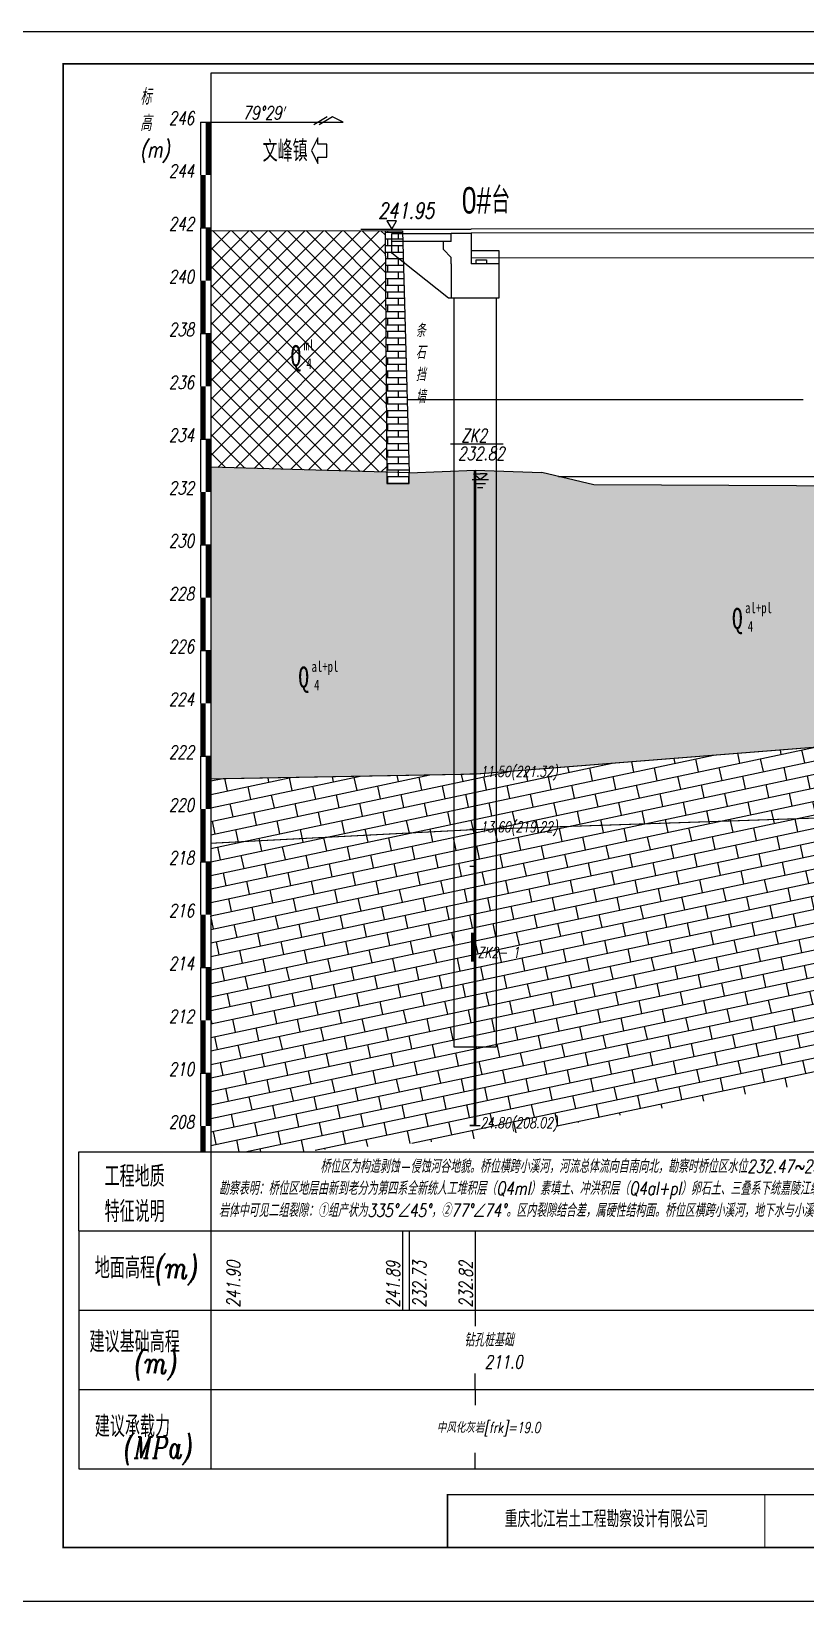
# Model space of a CAD drawing. Header units: millimetres. Extents: x -513 to 23624, y -721 to 12066.
# Drawn here: x -367 to -337.6, y 564.7 to 624.1 of the extents above; entities that cross this region are included whole.
import ezdxf
from ezdxf.enums import TextEntityAlignment as Align

# ---------------------------------------------------------------- set-up
doc = ezdxf.new("R2010")
doc.units = ezdxf.units.MM
doc.linetypes.add('ACAD_ISO10W100', pattern=[18, 12, -3, 0, -3])
doc.linetypes.add('x-tc', pattern=[18, 15, -3])
for name, color, linetype in [('图框', 7, 'Continuous'), ('地下水', 5, 'Continuous'), ('地形线', 7, 'Continuous'), ('文字层', 7, 'Continuous'), ('桥型', 1, 'Continuous'), ('桥墩', 4, 'Continuous'), ('水位', 6, 'Continuous')]:
    doc.layers.add(name, color=color, linetype=linetype)
doc.styles.add('fsdb', font='italc1.shx', dxfattribs={"width": 0.75, "bigfont": 'fsdb.shx'})
doc.styles.add('FSMM', font='fsdb_e.shx', dxfattribs={"width": 0.75, "bigfont": 'fsdb.shx'})
doc.styles.get("Standard").update_dxf_attribs({"font": 'italc1.shx', "width": 0.75, "bigfont": 'fsdb.shx'})
doc.styles.add('style1', font='fsdb_e.shx', dxfattribs={"width": 0.75, "bigfont": 'fsdb.shx'})
doc.styles.add('xdb', font='italc1.shx', dxfattribs={"width": 0.75, "bigfont": 'fsdb.shx'})
doc.styles.add('宋体', font='italc1.shx', dxfattribs={"width": 0.75, "bigfont": 'fsdb.shx'})
doc.styles.add('桥梁', font='fsdb_e.shx', dxfattribs={"width": 0.75, "bigfont": 'fsdb.shx'})
doc.linetypes.add('x-bzh', pattern='A,0,-0.35,[138,ltypeshp.shx,S=0.3,R=0,X=-0.35,Y=0],-2.65', length=3)

# ---------------------------------------------------------------- blocks, each defined once
blk = doc.blocks.new('地下水标记(剖面)')
at = {"layer": '文字层', "color": 7, "linetype": 'Continuous'}
for p, q in [((-1.53, 0), (1.53, 0)), ((0, 0.01), (-1.32, 1.1)), ((-1.32, 1.1), (0, 1.1)), ((0, 0.01), (1.32, 1.1)), ((1.32, 1.1), (0, 1.1)), ((-1.01, -0.75), (0.99, -0.75)), ((-0.51, -1.5), (0.49, -1.5))]:
    blk.add_line(p, q, dxfattribs=at)

msp = doc.modelspace()

# ---------------------------------------------------------------- hatches: boundary and pattern name
at = {"linetype": 'Continuous'}
h = msp.add_hatch(dxfattribs=at)
h.set_pattern_fill('STT', scale=0.2, style=0, pattern_type=2)
h.set_pattern_definition([(45, (-444.261, 578.43094), (-0.3535534, 0.3535534), []), (135, (-444.261, 578.43094), (-0.3535534, -0.3535534), [])])
h.paths.add_polyline_path([(-353.56609, 616.59037), (-360.1625, 616.59946), (-360.1625, 607.63721), (-353.50386, 607.45277)])
h.paths.add_polyline_path([(-356.75053, 612.55807), (-356.17053, 612.55807), (-356.17053, 611.95807), (-356.75053, 611.95807)], flags=24)
h.paths.add_polyline_path([(-356.65053, 611.85807), (-356.26719, 611.85807), (-356.26719, 611.25807), (-356.65053, 611.25807)], flags=24)
h.paths.add_polyline_path([(-357.35053, 612.45807), (-356.57719, 612.45807), (-356.57719, 611.16918), (-357.35053, 611.16918)], flags=24)
h = msp.add_hatch(dxfattribs=at)
h.set_pattern_fill('HY', scale=0.1, style=0, pattern_type=2)
h.set_pattern_definition([(0, (-469.06556, 576.28245), (0, 0.25), []), (90, (-469.06556, 576.28245), (-0.4, 0.25), [0.25, -0.25])])
h.paths.add_polyline_path([(-353.56609, 616.59037), (-353.50386, 607.45277), (-352.6625, 607.42946), (-352.9125, 616.58946)])
h.paths.add_polyline_path([(-353.50386, 607.45277), (-353.50091, 607.01966), (-352.65131, 607.01966), (-352.65131, 607.42915)])
h = msp.add_hatch(dxfattribs=at)
h.set_pattern_fill('LST', scale=0.2, style=0, pattern_type=2)
h.set_pattern_definition([(0, (-444.261, 578.431), (0, 2), [0.2, -1.8]), (45, (-444.061, 578.431), (-2, 2e-16), [0.141421, -2.687006]), (135, (-444.261, 578.431), (-2e-16, -2), [0.141421, -2.687006]), (90, (-444.361, 578.531), (-2, 1e-16), [0.1, -1.9]), (135, (-443.511, 579.181), (-2e-16, -2), [0.212132, -2.616295]), (90, (-443.961, 578.531), (-2, 1e-16), [0.1, -1.9]), (45, (-444.361, 578.631), (-2, 2e-16), [0.141421, -2.687006]), (0, (-444.261, 578.731), (0, 2), [0.2, -1.8]), (135, (-443.961, 578.631), (-2e-16, -2), [0.141421, -2.687006]), (45, (-442.761, 578.331), (-2, 2e-16), [0.141421, -2.687006]), (90, (-442.661, 578.431), (-2, 1e-16), [0.2, -1.8]), (135, (-442.661, 578.631), (-2e-16, -2), [0.141421, -2.687006]), (0, (-442.861, 578.331), (0, 2), [0.1, -1.9]), (0, (-442.861, 578.731), (0, 2), [0.1, -1.9]), (135, (-442.861, 578.331), (-2e-16, -2), [0.141421, -2.687006]), (90, (-442.961, 578.431), (-2, 1e-16), [0.2, -1.8]), (45, (-442.961, 578.631), (-2, 2e-16), [0.141421, -2.687006]), (0, (-443.511, 579.181), (0, 2), [0.1, -1.9]), (45, (-443.411, 579.181), (-2, 2e-16), [0.141421, -2.687006]), (90, (-443.311, 579.281), (-2, 1e-16), [0.1, -1.9]), (135, (-443.311, 579.381), (-2e-16, -2), [0.212132, -2.616295]), (0, (-443.561, 579.531), (0, 2), [0.1, -1.9]), (90, (-443.661, 579.331), (-2, 1e-16), [0.1, -1.9]), (45, (-443.661, 579.431), (-2, 2e-16), [0.141421, -2.687006]), (0, (-442.761, 579.431), (0, 2), [0.1, -1.9]), (45, (-442.661, 579.431), (-2, 2e-16), [0.212132, -2.616295]), (90, (-442.511, 579.581), (-2, 1e-16), [0.1, -1.9]), (135, (-442.761, 579.431), (-2e-16, -2), [0.141421, -2.687006]), (90, (-442.861, 579.531), (-2, 1e-16), [0.1, -1.9]), (45, (-442.861, 579.631), (-2, 2e-16), [0.212132, -2.616295]), (0, (-442.711, 579.781), (0, 2), [0.1, -1.9]), (135, (-442.511, 579.681), (-2e-16, -2), [0.141421, -2.687006]), (0, (-443.511, 579.931), (0, 2), [0.1, -1.9]), (135, (-443.511, 579.931), (-2e-16, -2), [0.141421, -2.687006]), (90, (-443.611, 580.031), (-2, 1e-16), [0.1, -1.9]), (45, (-443.611, 580.131), (-2, 2e-16), [0.212132, -2.616295]), (0, (-443.461, 580.281), (0, 2), [0.1, -1.9]), (135, (-443.261, 580.181), (-2e-16, -2), [0.141421, -2.687006]), (90, (-443.261, 580.081), (-2, 1e-16), [0.1, -1.9]), (45, (-443.411, 579.931), (-2, 2e-16), [0.212132, -2.616295]), (90, (-444.261, 578.67094), (-0.5, 0.5), [0.02, -0.98]), (0, (-444.261, 578.69094), (0.5, 0.5), [0.02, -0.98]), (90, (-444.241, 578.67094), (-0.5, 0.5), [0.02, -0.98]), (0, (-444.261, 578.67094), (0.5, 0.5), [0.02, -0.98])])
h.paths.add_polyline_path([(-300.4625, 608.17985), (-308.69459, 607.852), (-308.69459, 607.68663), (-309.4425, 607.68663), (-309.4425, 607.82221), (-313.03792, 607.67902), (-313.4225, 607.58946), (-313.4225, 603.68946), (-310.5025, 604.30789), (-300.4625, 605.51597)])
h.paths.add_polyline_path([(-313.4225, 607.58946), (-320.66107, 607.28946), (-322.62975, 606.88946), (-330.3125, 606.88946), (-330.3125, 597.58946), (-313.4225, 603.68946)])
h.paths.add_polyline_path([(-330.3125, 606.88946), (-345.65995, 606.96847), (-347.63089, 607.43912), (-350.1625, 607.51946), (-350.1625, 596.01946), (-330.3125, 597.58946)])
h.paths.add_polyline_path([(-350.1625, 607.51946), (-352.65131, 607.42987), (-352.65131, 607.01966), (-353.50091, 607.01966), (-353.50386, 607.45277), (-360.1625, 607.63721), (-360.1625, 595.83701), (-350.1625, 596.01946)])
h.paths.add_polyline_path([(-305.53903, 607.51881), (-304.33237, 607.51881), (-304.33237, 606.84548), (-305.53903, 606.84548)], flags=24)
h.paths.add_polyline_path([(-305.43903, 606.81881), (-305.0557, 606.81881), (-305.0557, 606.21881), (-305.43903, 606.21881)], flags=24)
h.paths.add_polyline_path([(-306.13903, 607.41881), (-305.3657, 607.41881), (-305.3657, 606.12992), (-306.13903, 606.12992)], flags=24)
h.paths.add_polyline_path([(-313.3225, 604.08946), (-310.99571, 604.08946), (-310.99571, 603.48946), (-313.3225, 603.48946)], flags=9)
h.paths.add_polyline_path([(-322.8704, 605.57234), (-321.66374, 605.57234), (-321.66374, 604.89901), (-322.8704, 604.89901)], flags=24)
h.paths.add_polyline_path([(-322.7704, 604.87234), (-322.38707, 604.87234), (-322.38707, 604.27234), (-322.7704, 604.27234)], flags=24)
h.paths.add_polyline_path([(-323.4704, 605.47234), (-322.69707, 605.47234), (-322.69707, 604.18345), (-323.4704, 604.18345)], flags=24)
h.paths.add_polyline_path([(-330.2125, 597.98946), (-327.88571, 597.98946), (-327.88571, 597.38946), (-330.2125, 597.38946)], flags=9)
h.paths.add_polyline_path([(-350.0625, 596.41946), (-347.55357, 596.41946), (-347.55357, 595.81946), (-350.0625, 595.81946)], flags=9)
h.paths.add_polyline_path([(-340.03439, 602.61112), (-338.82772, 602.61112), (-338.82772, 601.93779), (-340.03439, 601.93779)], flags=24)
h.paths.add_polyline_path([(-339.93439, 601.91112), (-339.55106, 601.91112), (-339.55106, 601.31112), (-339.93439, 601.31112)], flags=24)
h.paths.add_polyline_path([(-340.63439, 602.51112), (-339.86106, 602.51112), (-339.86106, 601.22223), (-340.63439, 601.22223)], flags=24)
h.paths.add_polyline_path([(-356.45673, 600.39021), (-355.25006, 600.39021), (-355.25006, 599.71688), (-356.45673, 599.71688)], flags=24)
h.paths.add_polyline_path([(-356.35673, 599.69021), (-355.97339, 599.69021), (-355.97339, 599.09021), (-356.35673, 599.09021)], flags=24)
h.paths.add_polyline_path([(-357.05673, 600.29021), (-356.28339, 600.29021), (-356.28339, 599.00132), (-357.05673, 599.00132)], flags=24)
h = msp.add_hatch(dxfattribs=at)
h.set_pattern_fill('HY', scale=0.2, angle=11.978284, style=0, pattern_type=2)
h.set_pattern_definition([(11.9783, (-444.261, 578.43094), (-0.1037705, 0.4891132), []), (101.9783, (-444.261, 578.43094), (-0.8863515, 0.3230804), [0.5, -0.5])])
h.paths.add_polyline_path([(-310.5025, 601.90877), (-313.4225, 601.18946), (-313.4225, 588.68216), (-300.4625, 591.39467), (-300.4625, 603.61664)])
h.paths.add_polyline_path([(-310.5025, 604.30789), (-313.4225, 603.68946), (-313.4225, 601.18946), (-310.5025, 601.90877), (-300.4625, 603.61664), (-300.4625, 605.51597)])
h.paths.add_polyline_path([(-313.4225, 601.18946), (-313.4225, 603.68946), (-330.3125, 597.58946), (-330.3125, 594.58946)])
h.paths.add_polyline_path([(-330.3125, 594.58946), (-330.3125, 585.52809), (-320.85663, 587.12621), (-313.4225, 588.68216), (-313.4225, 601.18946)])
h.paths.add_polyline_path([(-350.1625, 593.91946), (-360.1625, 593.40072), (-360.1625, 592.69946), (-360.1625, 581.72441), (-356.93712, 581.72441), (-349.72782, 582.24673), (-330.3125, 585.52809), (-330.3125, 594.58946)])
h.paths.add_polyline_path([(-330.3125, 594.58946), (-330.3125, 597.58946), (-350.1625, 596.01946), (-350.1625, 593.91946)])
h.paths.add_polyline_path([(-350.1625, 593.91946), (-350.1625, 596.01946), (-360.1625, 595.83701), (-360.1625, 593.40072)])
h.paths.add_polyline_path([(-313.4225, 590.63946), (-312.08678, 590.63946), (-312.08678, 590.03946), (-313.4225, 590.03946)], flags=9)
h.paths.add_polyline_path([(-313.3225, 601.58946), (-311.00643, 601.58946), (-311.00643, 600.98946), (-313.3225, 600.98946)], flags=24)
h.paths.add_polyline_path([(-313.3225, 604.08946), (-310.99571, 604.08946), (-310.99571, 603.48946), (-313.3225, 603.48946)], flags=25)
h.paths.add_polyline_path([(-330.2125, 594.98946), (-327.70357, 594.98946), (-327.70357, 594.38946), (-330.2125, 594.38946)], flags=24)
h.paths.add_polyline_path([(-330.2125, 597.98946), (-327.88571, 597.98946), (-327.88571, 597.38946), (-330.2125, 597.38946)], flags=25)
h.paths.add_polyline_path([(-350.1625, 589.56946), (-348.82678, 589.56946), (-348.82678, 588.96946), (-350.1625, 588.96946)], flags=24)
h.paths.add_polyline_path([(-350.0625, 583.11946), (-347.52143, 583.11946), (-347.52143, 582.51946), (-350.0625, 582.51946)], flags=24)
h.paths.add_polyline_path([(-350.0625, 594.31946), (-347.55357, 594.31946), (-347.55357, 593.71946), (-350.0625, 593.71946)], flags=24)
h.paths.add_polyline_path([(-350.0625, 596.41946), (-347.55357, 596.41946), (-347.55357, 595.81946), (-350.0625, 595.81946)], flags=25)

# ---------------------------------------------------------------- linework, layer by layer
for p, q in [((-286.31786, 622.55102), (-360.1625, 622.55102)), ((-360.1625, 622.55102), (-360.1625, 578.18946)), ((-360.5625, 620.69946), (-360.5625, 618.69946)), ((-360.5625, 620.69946), (-360.1625, 620.69946)), ((-360.1625, 618.69946), (-360.1625, 616.69946)), ((-360.5625, 616.69946), (-360.5625, 614.69946)), ((-360.5625, 616.69946), (-360.1625, 616.69946)), ((-360.5625, 616.69946), (-360.1625, 616.69946)), ((-360.1625, 614.69946), (-360.1625, 612.69946)), ((-360.5625, 612.69946), (-360.5625, 610.69946)), ((-360.5625, 612.69946), (-360.1625, 612.69946)), ((-360.5625, 612.69946), (-360.1625, 612.69946)), ((-360.1625, 610.69946), (-360.1625, 608.69946)), ((-360.5625, 608.69946), (-360.5625, 606.69946)), ((-360.5625, 608.69946), (-360.1625, 608.69946)), ((-360.5625, 608.69946), (-360.1625, 608.69946)), ((-351.09393, 608.52152), (-349.09393, 608.52152)), ((-360.1625, 606.69946), (-360.1625, 604.69946)), ((-360.5625, 604.69946), (-360.5625, 602.69946)), ((-360.5625, 604.69946), (-360.1625, 604.69946)), ((-360.5625, 604.69946), (-360.1625, 604.69946)), ((-360.1625, 602.69946), (-360.1625, 600.69946)), ((-360.5625, 600.69946), (-360.5625, 598.69946)), ((-360.5625, 600.69946), (-360.1625, 600.69946)), ((-360.5625, 600.69946), (-360.1625, 600.69946)), ((-360.1625, 598.69946), (-360.1625, 596.69946)), ((-360.5625, 596.69946), (-360.5625, 594.69946)), ((-360.5625, 596.69946), (-360.1625, 596.69946)), ((-360.5625, 596.69946), (-360.1625, 596.69946)), ((-360.1625, 594.69946), (-360.1625, 592.69946)), ((-360.5625, 592.69946), (-360.5625, 590.69946)), ((-360.5625, 592.69946), (-360.1625, 592.69946)), ((-360.5625, 592.69946), (-360.1625, 592.69946)), ((-360.1625, 590.69946), (-360.1625, 588.69946)), ((-360.5625, 588.69946), (-360.5625, 586.69946)), ((-360.5625, 588.69946), (-360.1625, 588.69946)), ((-360.5625, 588.69946), (-360.1625, 588.69946)), ((-360.1625, 586.69946), (-360.1625, 584.69946)), ((-360.5625, 584.69946), (-360.5625, 582.69946)), ((-360.5625, 584.69946), (-360.1625, 584.69946)), ((-360.5625, 584.69946), (-360.1625, 584.69946)), ((-360.1625, 582.69946), (-360.1625, 580.69946)), ((-350.3625, 582.71946), (-349.9625, 582.71946)), ((-365.1625, 581.72441), (-300.4625, 581.72441)), ((-360.5625, 581.72441), (-360.1625, 581.72441)), ((-360.1625, 581.72441), (-360.1625, 569.72441)), ((-360.1625, 581.72441), (-360.1625, 578.72441)), ((-365.1625, 578.72441), (-300.4625, 578.72441)), ((-365.1625, 578.72441), (-365.1625, 572.72441)), ((-365.1625, 578.72441), (-365.1625, 569.72441)), ((-360.1625, 578.72441), (-360.1625, 572.72441)), ((-352.9125, 578.72441), (-352.9125, 575.72441)), ((-352.6625, 578.72441), (-352.6625, 575.72441)), ((-350.1625, 578.72441), (-350.1625, 575.72441)), ((-365.1625, 575.72441), (-300.4625, 575.72441)), ((-365.1625, 575.72441), (-300.4625, 575.72441)), ((-365.1625, 572.72441), (-300.4625, 572.72441)), ((-365.1625, 569.72441), (-300.4625, 569.72441))]:
    msp.add_line(p, q)
at = {"color": 7, "linetype": 'Continuous'}
for p, q in [((-360.5625, 620.69946), (-355.1625, 620.69946)), ((-355.7625, 620.89946), (-356.2625, 620.59946)), ((-355.5625, 620.89946), (-356.0625, 620.59946)), ((-355.1625, 620.69946), (-355.5625, 620.89946)), ((-350.1625, 596.01946), (-350.3625, 596.01946)), ((-350.1625, 593.91946), (-350.3625, 593.91946)), ((-350.1625, 592.51946), (-350.3625, 592.51946)), ((-350.1625, 582.71946), (-350.3625, 582.71946))]:
    msp.add_line(p, q, dxfattribs=at)
for points in [[(-360.2625, 620.69946, 0.2, 0.2, 0), (-360.2625, 618.69946, 0, 0, 0)], [(-360.4625, 618.69946, 0.2, 0.2, 0), (-360.4625, 616.69946, 0, 0, 0)], [(-360.2625, 616.69946, 0.2, 0.2, 0), (-360.2625, 614.69946, 0, 0, 0)], [(-360.4625, 614.69946, 0.2, 0.2, 0), (-360.4625, 612.69946, 0, 0, 0)], [(-360.2625, 612.69946, 0.2, 0.2, 0), (-360.2625, 610.69946, 0, 0, 0)], [(-360.4625, 610.69946, 0.2, 0.2, 0), (-360.4625, 608.69946, 0, 0, 0)], [(-360.2625, 608.69946, 0.2, 0.2, 0), (-360.2625, 606.69946, 0, 0, 0)], [(-350.1625, 607.51946, 0.1, 0.1, 0), (-350.1625, 582.71946, 0, 0, 0)], [(-360.4625, 606.69946, 0.2, 0.2, 0), (-360.4625, 604.69946, 0, 0, 0)], [(-360.2625, 604.69946, 0.2, 0.2, 0), (-360.2625, 602.69946, 0, 0, 0)], [(-360.4625, 602.69946, 0.2, 0.2, 0), (-360.4625, 600.69946, 0, 0, 0)], [(-360.2625, 600.69946, 0.2, 0.2, 0), (-360.2625, 598.69946, 0, 0, 0)], [(-360.4625, 598.69946, 0.2, 0.2, 0), (-360.4625, 596.69946, 0, 0, 0)], [(-360.2625, 596.69946, 0.2, 0.2, 0), (-360.2625, 594.69946, 0, 0, 0)], [(-360.4625, 594.69946, 0.2, 0.2, 0), (-360.4625, 592.69946, 0, 0, 0)], [(-360.2625, 592.69946, 0.2, 0.2, 0), (-360.2625, 590.69946, 0, 0, 0)], [(-360.4625, 590.69946, 0.2, 0.2, 0), (-360.4625, 588.69946, 0, 0, 0)], [(-360.2625, 588.69946, 0.2, 0.2, 0), (-360.2625, 586.69946, 0, 0, 0)], [(-360.4625, 586.69946, 0.2, 0.2, 0), (-360.4625, 584.69946, 0, 0, 0)], [(-360.2625, 584.69946, 0.2, 0.2, 0), (-360.2625, 582.69946, 0, 0, 0)], [(-360.4625, 582.69946, 0.2, 0.2, 0), (-360.4625, 581.72441, 0, 0, 0)]]:
    msp.add_lwpolyline(points, format="xyseb")
at = {"color": 7}
msp.add_lwpolyline([(-356.11415, 619.8622), (-356.11415, 620.10326), (-356.35521, 619.62114), (-356.11415, 619.13901), (-356.11415, 619.38007), (-355.77289, 619.38007), (-355.77289, 619.8622)], close=True, dxfattribs=at)
at = {"color": 7, "linetype": 'Continuous'}
for points in [[(-353.56609, 616.59037), (-353.50091, 607.01966), (-352.65131, 607.01966), (-352.65131, 607.42987)], [(-350.1625, 584.71946), (-350.1625, 582.71946)], [(-365.1625, 578.72441), (-365.1625, 581.72441)]]:
    msp.add_lwpolyline(points, dxfattribs=at)
at = {"color": 7, "linetype": 'x-tc'}
msp.add_lwpolyline([(-352.6625, 607.42946), (-360.1625, 607.63721)], dxfattribs=at)
at = {"color": 7, "linetype": 'x-bzh'}
for points in [[(-350.1625, 596.01946, 0.04, 0.04, 0), (-330.3125, 597.58946, 0, 0, 0)], [(-360.1625, 595.83701, 0.04, 0.04, 0), (-350.1625, 596.01946, 0, 0, 0)]]:
    msp.add_lwpolyline(points, format="xyseb", dxfattribs=at)
at = {"color": 7, "linetype": 'ACAD_ISO10W100'}
msp.add_lwpolyline([(-350.1625, 593.91946, 0.04, 0.04, 0), (-330.3125, 594.58946, 0, 0, 0)], format="xyseb", dxfattribs=at)
at = {"color": 7, "linetype": 'ACAD_ISO10W100', "const_width": 0.04, "flags": 128}
msp.add_lwpolyline([(-360.1625, 593.40072), (-350.1625, 593.91946)], dxfattribs=at)
at = {"color": 7, "linetype": 'Continuous'}
msp.add_lwpolyline([(-350.2625, 590.01946, 0.1, 0.1, 0), (-350.2625, 588.91946, 0, 0, 0)], format="xyseb", dxfattribs=at)
at = {"linetype": 'Continuous'}
for points in [[(-350.1625, 575.72441), (-350.1625, 575.12441)], [(-350.1625, 572.72441), (-350.1625, 573.32441)], [(-350.1625, 572.72441), (-350.1625, 572.12441)], [(-350.1625, 569.72441), (-350.1625, 570.32441)]]:
    msp.add_lwpolyline(points, dxfattribs=at)
at = {"layer": '图框', "color": 9}
msp.add_lwpolyline([(-284.03825, 564.69289), (-368.13675, 564.69289), (-368.13675, 624.13553), (-284.03825, 624.13553)], close=True, dxfattribs=at)
at = {"layer": '图框', "color": 7, "linetype": 'Continuous', "const_width": 0.06}
msp.add_lwpolyline([(-365.76073, 622.90898), (-285.41016, 622.90898), (-285.41016, 566.74124), (-365.76073, 566.74124)], close=True, dxfattribs=at)
msp.add_lwpolyline([(-285.41016, 568.74124), (-351.21016, 568.74124), (-351.21016, 566.74124)], dxfattribs=at)
at = {"layer": '图框', "color": 7, "const_width": 0.04}
msp.add_lwpolyline([(-339.19254, 566.74124), (-339.19254, 568.74124)], dxfattribs=at)
at = {"layer": '地下水', "linetype": 'x-tc'}
msp.add_lwpolyline([(-352.7381, 610.19946), (-309.42434, 610.19946)], dxfattribs=at)
at = {"layer": '地下水', "linetype": 'Continuous'}
msp.add_lwpolyline([(-347.00419, 607.28946), (-320.66107, 607.28946)], dxfattribs=at)
at = {"layer": '地形线'}
for p, q in [((-360.1625, 616.59946), (-352.9125, 616.58946)), ((-352.9125, 616.58946), (-352.6625, 607.42946)), ((-352.6625, 607.42946), (-350.1625, 607.51946)), ((-350.1625, 607.51946), (-347.63089, 607.43912))]:
    msp.add_line(p, q, dxfattribs=at)
msp.add_lwpolyline([(-330.3125, 606.88946), (-345.65995, 606.96847), (-347.63089, 607.43912)], dxfattribs=at)
at = {"layer": '桥型'}
for p, q in [((-354.48331, 616.64946), (-350.31261, 616.64946)), ((-353.3125, 616.49046), (-350.3125, 616.49946)), ((-353.3125, 615.74046), (-353.3125, 616.49046)), ((-351.0625, 616.49946), (-350.3125, 616.49946)), ((-351.0625, 616.49721), (-351.0625, 616.49946)), ((-305.73126, 616.68209), (-350.31261, 616.64946)), ((-305.73115, 616.53209), (-350.3125, 616.49946)), ((-350.3125, 616.49946), (-350.3125, 615.83946)), ((-350.3125, 615.83946), (-349.2625, 615.83946)), ((-349.2625, 615.83946), (-349.2625, 615.33946)), ((-351.1625, 614.03916), (-353.3125, 615.74046)), ((-310.31257, 615.57873), (-350.3118, 615.54946)), ((-349.2625, 615.33946), (-349.2625, 615.33946)), ((-349.2625, 615.33946), (-349.2625, 614.03946)), ((-351.0625, 614.03946), (-351.1625, 614.03916)), ((-349.2625, 614.03946), (-351.0625, 614.03946)), ((-351.0625, 614.03946), (-351.0625, 614.03946)), ((-351.0625, 614.03946), (-351.0625, 614.03946)), ((-350.9625, 614.03946), (-350.9625, 585.69946)), ((-349.3625, 614.03946), (-349.3625, 585.69946)), ((-350.9625, 585.69946), (-349.3625, 585.69946))]:
    msp.add_line(p, q, dxfattribs=at)
at = {"layer": '桥型', "ltscale": 19.685039}
for p, q in [((-353.3125, 616.47946), (-351.0625, 616.47946)), ((-351.0625, 616.17946), (-353.3125, 616.17946)), ((-350.3125, 615.83946), (-349.2625, 615.83946)), ((-351.0625, 615.33946), (-351.0625, 614.03946)), ((-349.2625, 615.33946), (-350.3125, 615.33946))]:
    msp.add_line(p, q, dxfattribs=at)
at = {"layer": '桥型', "ltscale": 6.254921}
msp.add_line((-351.0625, 616.17946), (-351.0625, 616.49721), dxfattribs=at)
at = {"layer": '桥型', "ltscale": 5.905512}
msp.add_line((-351.3625, 615.87946), (-351.3625, 616.17946), dxfattribs=at)
at = {"layer": '桥型', "ltscale": 8.351655}
msp.add_line((-351.0625, 615.57946), (-351.3625, 615.87946), dxfattribs=at)
at = {"layer": '桥型', "ltscale": 9.84252}
msp.add_line((-350.3125, 615.83946), (-350.3125, 615.33946), dxfattribs=at)
at = {"layer": '桥型', "ltscale": 4.724409}
msp.add_line((-351.0625, 615.33946), (-351.0625, 615.57946), dxfattribs=at)
at = {"layer": '桥型', "ltscale": 2.952756}
for p, q in [((-350.1225, 615.33946), (-350.1225, 615.48946)), ((-349.7225, 615.48946), (-349.7225, 615.33946))]:
    msp.add_line(p, q, dxfattribs=at)
at = {"layer": '桥型', "ltscale": 7.874016}
msp.add_line((-350.1225, 615.48946), (-349.7225, 615.48946), dxfattribs=at)
at = {"layer": '桥型'}
msp.add_lwpolyline([(-353.3125, 616.64946), (-353.13272, 616.96746), (-353.498, 616.96416)], close=True, dxfattribs=at)
at = {"layer": '桥墩', "color": 7, "linetype": 'Continuous', "const_width": 0.056}
msp.add_lwpolyline([(-360.32964, 620.25409), (-360.3334, 619.69409)], dxfattribs=at)

# ---------------------------------------------------------------- block references
at = {"layer": '水位', "color": 7, "linetype": 'Continuous', "xscale": 0.1999999999998181, "yscale": 0.1999999999998181, "zscale": 0.1999999999998181}
msp.add_blockref('地下水标记(剖面)', (-349.9625, 607.16946), dxfattribs=at)

# ---------------------------------------------------------------- texts
at = {"color": 7, "style": '桥梁', "width": 0.75}
msp.add_text('文峰镇', height=0.8, rotation=0.7448, dxfattribs=at).set_placement((-357.34949, 619.20619), align=Align.CENTER)
at = {"attachment_point": 1, "style": 'xdb'}
for s, insert, char_height, width in [('标', (-362.84649, 621.9627), 0.6, 1.2), ('高', (-362.84649, 620.9627), 0.6, 1.2), ('246', (-361.7625, 621.09946), 0.5, 3), ('(m)', (-362.84649, 619.9627), 0.6, 3.6), ('244', (-361.7625, 619.09946), 0.5, 3), ('242', (-361.7625, 617.09946), 0.5, 3), ('240', (-361.7625, 615.09946), 0.5, 3), ('238', (-361.7625, 613.09946), 0.5, 3), ('236', (-361.7625, 611.09946), 0.5, 3), ('234', (-361.7625, 609.09946), 0.5, 3), ('232', (-361.7625, 607.09946), 0.5, 3), ('230', (-361.7625, 605.09946), 0.5, 3), ('228', (-361.7625, 603.09946), 0.5, 3), ('226', (-361.7625, 601.09946), 0.5, 3), ('224', (-361.7625, 599.09946), 0.5, 3), ('222', (-361.7625, 597.09946), 0.5, 3), ('220', (-361.7625, 595.09946), 0.5, 3), ('218', (-361.7625, 593.09946), 0.5, 3), ('216', (-361.7625, 591.09946), 0.5, 3), ('214', (-361.7625, 589.09946), 0.5, 3), ('212', (-361.7625, 587.09946), 0.5, 3), ('210', (-361.7625, 585.09946), 0.5, 3), ('208', (-361.7625, 583.09946), 0.5, 3), ('工程地质\\P特征说明', (-364.19273, 581.19145), 0.8, 7), ('地面高程(m)', (-364.5625, 577.72441), 0.8, 7), ('建议基础高程', (-364.7625, 574.92441), 0.8, 7), ('(m)', (-363.0625, 574.12441), 0.8, 7), ('建议承载力', (-364.5625, 571.72441), 0.8, 7), ('(MPa)', (-363.4625, 570.92441), 0.8, 7)]:
    msp.add_mtext(s, dxfattribs=dict(at, insert=insert, char_height=char_height, width=width))
at = {"color": 7, "linetype": 'Continuous', "attachment_point": 1}
for s, insert, char_height, width, style in [('79°29′', (-358.9625, 621.29946), 0.5, 6, 'xdb'), ('条石挡墙', (-352.40978, 613.06157), 0.5, 0.1841445, '宋体'), ('{\\fSimSun|b0|i0|c134|p2;Q}', (-357.15053, 612.25807), 0.8, 1.6, '宋体'), ('{\\fSimSun|b0|i0|c134|p2;ml}', (-356.65053, 612.45807), 0.4, 4, '宋体'), ('{\\fSimSun|b0|i0|c134|p2;4}', (-356.55053, 611.75807), 0.4, 0.8, '宋体'), ('{\\fSimSun|b0|i0|c134|p2;Q}', (-340.43439, 602.31112), 0.8, 1.6, '宋体'), ('{\\fSimSun|b0|i0|c134|p2;al+pl}', (-339.93439, 602.51112), 0.4, 4, '宋体'), ('{\\fSimSun|b0|i0|c134|p2;4}', (-339.83439, 601.81112), 0.4, 0.8, '宋体'), ('{\\fSimSun|b0|i0|c134|p2;Q}', (-356.85673, 600.09021), 0.8, 1.6, '宋体'), ('{\\fSimSun|b0|i0|c134|p2;al+pl}', (-356.35673, 600.29021), 0.4, 4, '宋体'), ('{\\fSimSun|b0|i0|c134|p2;4}', (-356.25673, 599.59021), 0.4, 0.8, '宋体'), ('11.50(221.32)', (-349.9625, 596.31946), 0.4, 10.4, 'xdb'), ('13.60(219.22)', (-349.9625, 594.21946), 0.4, 10.4, 'xdb'), ('ZK2- 1', (-350.0625, 589.46946), 0.4, 4.8, 'xdb'), ('24.80(208.02)', (-349.9625, 583.01946), 0.4, 10.4, 'xdb'), ('\\pi3.83929;桥位区为构造剥蚀-侵蚀河谷地貌。桥位横跨{\\C256;小溪河，河流总体流向自南}向北，勘察时桥位区水位232.47~232.49m。桥位区段顺直，河床稳定，宽度约30m，呈不对称"U"型。桥位区两侧岸坡均修建有条石挡墙，高约6～8m，为两岸居民修建房屋时修建。桥位区总体地形标高232～242m，相对高差10m。  本次勘察表明：桥位区地层由新到老分为第四系全新统人工堆积层（Q4ml）素填土、冲洪积层（Q4al+pl）卵石土、三叠系下统嘉陵江组三段（T1j3）灰岩。场地位处尖山-巫溪向斜北东翼（见图2.5-1），岩层呈单斜状产出，岩层产状193°∠28°。区内构造较简单，未发现断层，勘察深度内据岩芯观察裂隙不发育，经对场地及邻近基岩露头调查，岩体中可见二组裂隙：①组产状为335°∠45°，②77°∠74°。区内裂隙结合差，属硬性结构面。桥位区横跨小溪河，地下水{\\C256;与小溪河互为补排关系，特点}是含水层厚，补给源近，水位埋深浅，渗透性能强，其水力联系好，地下水非常丰富。桥位区及邻近，无滑坡、泥石流，无塌岸，未见断层，区域和整体稳定，适宜桥梁建设。', (-359.86473, 581.42217), 0.5, 59.3255931, 'xdb')]:
    msp.add_mtext(s, dxfattribs=dict(at, insert=insert, char_height=char_height, width=width, style=style))
at = {"char_height": 0.5, "attachment_point": 1, "style": 'xdb'}
for s, insert, width, rotation in [('ZK2', (-350.68834, 609.0884), 3, 359.9999985), ('232.82', (-350.80647, 608.40878), 6, 359.9999985), ('241.90', (-359.5625, 575.82441), 6, 89.9999985), ('241.89', (-353.5125, 575.82441), 6, 89.9999985), ('232.73', (-352.51919, 575.82441), 6, 89.9999985), ('232.82', (-350.7625, 575.82441), 6, 89.9999985)]:
    msp.add_mtext(s, dxfattribs=dict(at, insert=insert, width=width, rotation=rotation))
at = {"color": 7, "linetype": 'Continuous', "insert": (-351.86036, 574.84892), "char_height": 0.5, "width": 6.2221108, "attachment_point": 1}
msp.add_mtext('     钻孔桩基础\\P        211.0', dxfattribs=at)
at = {"color": 7, "insert": (-351.61491, 571.48354), "char_height": 0.4, "width": 18.7018519, "attachment_point": 1}
msp.add_mtext('中风化灰岩[frk]=19.0', dxfattribs=at)
at = {"layer": '图框', "color": 7, "linetype": 'Continuous', "style": 'FSMM', "width": 0.8}
msp.add_text('重庆北江岩土工程勘察设计有限公司', height=0.6336, dxfattribs=at).set_placement((-345.18339, 567.85557), align=Align.MIDDLE)
at = {"layer": '桥型', "style": 'fsdb', "width": 0.75}
msp.add_text('241.95', height=0.6, dxfattribs=at).set_placement((-353.83186, 617.05035))
at = {"layer": '桥型', "linetype": 'Continuous', "insert": (-350.66373, 618.24136), "char_height": 1, "width": 2.1902457, "attachment_point": 1, "style": 'style1'}
msp.add_mtext('0#台', dxfattribs=at)

doc.saveas('drawing.dxf')
